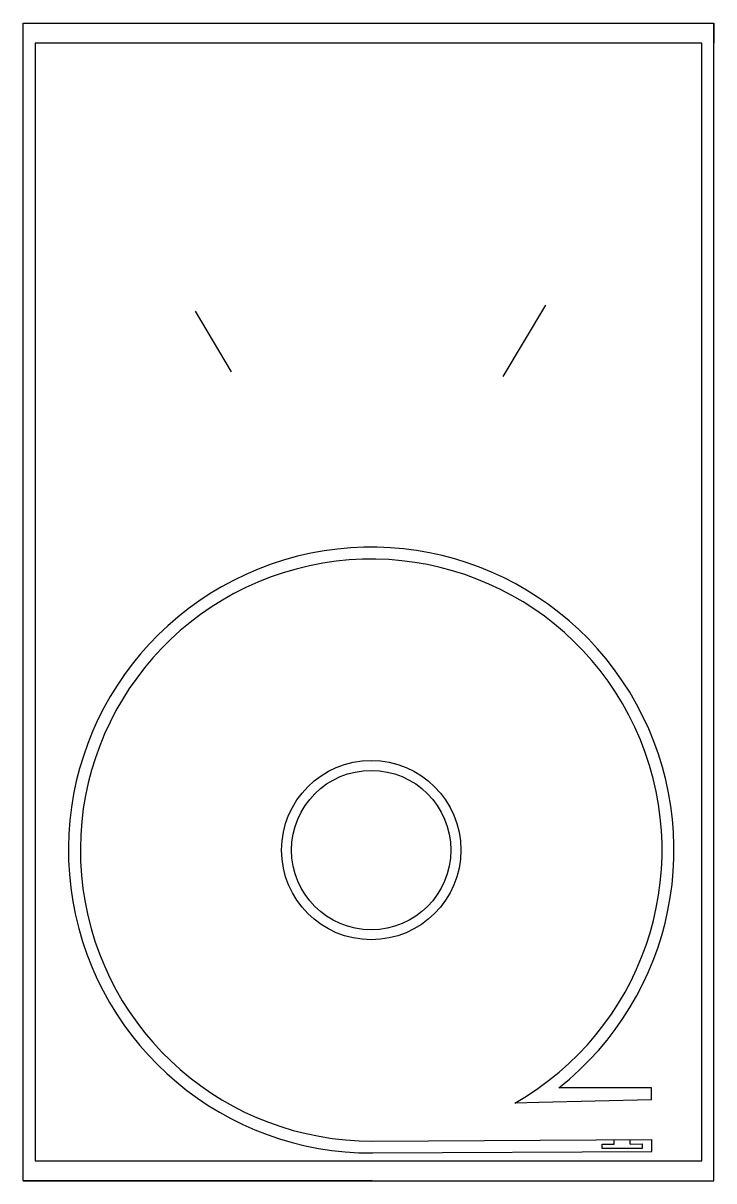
# Model space of a CAD drawing. Header units: millimetres. Extents: x 2870 to 3043, y 1489 to 1779.
import ezdxf

# ---------------------------------------------------------------- set-up
doc = ezdxf.new("R2010")
doc.units = ezdxf.units.MM

msp = doc.modelspace()

# ---------------------------------------------------------------- linework, layer by layer
for p, q in [((2869.5, 1779.11), (2956.19, 1779.11)), ((2869.5, 1488.61), (2869.5, 1779.11)), ((2956.19, 1779.11), (3042.87, 1779.11)), ((3042.87, 1488.61), (3042.87, 1779.11)), ((3000.65, 1708.36), (2989.94, 1690.42)), ((3027.26, 1511.98), (3003.95, 1511.95)), ((3027.26, 1508.98), (3027.26, 1511.98)), ((2998.91, 1508.3), (2992.93, 1508.14)), ((3027.26, 1508.98), (2998.91, 1508.3)), ((2957.25, 1498.61), (3027.32, 1498.98)), ((3027.33, 1495.98), (3027.32, 1498.98)), ((3014.86, 1497.81, 212), (3017.86, 1497.83, 212)), ((3014.87, 1496.71, 212), (3014.86, 1497.81, 212)), ((3024.87, 1496.71, 212), (3014.87, 1496.71, 212)), ((3017.86, 1497.83, 212), (3017.86, 1498.93, 212)), ((3021.86, 1497.85, 212), (3021.86, 1498.95, 212)), ((3021.86, 1497.85, 212), (3024.86, 1497.86, 212)), ((3024.86, 1497.86, 212), (3024.87, 1496.71, 212)), ((3024.87, 1497.46, 212), (3024.87, 1496.71, 212)), ((2957.27, 1495.61), (3027.33, 1495.98)), ((2957.09, 1488.61), (2869.5, 1488.61)), ((2869.5, 1488.61), (3042.87, 1488.61))]:
    msp.add_line(p, q)
at = {"extrusion": (0, 0, -1)}
for p, q in [((3042.87, 1779.11), (3042.87, 1774.11)), ((3039.89, 1774.11), (2872.49, 1774.11)), ((2872.49, 1774.11), (2872.49, 1493.61)), ((3039.89, 1493.61), (3039.89, 1774.11)), ((2912.66, 1706.8), (2921.71, 1691.63)), ((2872.49, 1493.61), (3039.89, 1493.61))]:
    msp.add_line(p, q, dxfattribs=at)
at = {"extrusion": (1, 0, 0)}
msp.add_line((3025.32, 1499, 12.5), (3025.32, 1498.98, 10), dxfattribs=at)
for centre, radius in [((2956.87, 1571.61), 22.5), ((2956.87, 1571.61, 222), 20)]:
    msp.add_circle(centre, radius)
for radius, start in [(76, 308.2782), (73, 299.5948)]:
    msp.add_arc((2956.87, 1571.61), radius, start, 270.2959)

doc.saveas('drawing.dxf')
